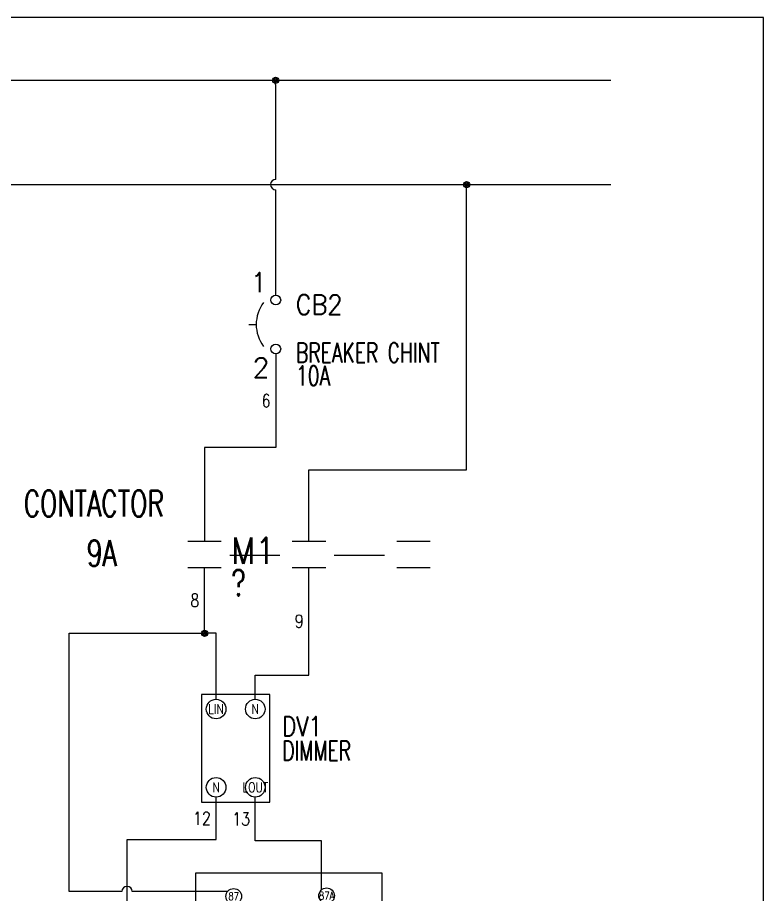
# Model space of a CAD drawing. Header units: millimetres. Extents: x 123.5 to 144.3, y 105.4 to 121.6.
# Drawn here: x 137.11 to 144.26, y 113.19 to 121.59 of the extents above; entities that cross this region are included whole.
import ezdxf
from ezdxf.enums import TextEntityAlignment as Align

# ---------------------------------------------------------------- set-up
doc = ezdxf.new("R2010")
doc.units = ezdxf.units.MM
doc.linetypes.add('HIDDEN2', pattern=[0.1875, 0.125, -0.0625])
for name, color, linetype in [('BLK_12AWG', 7, 'Continuous'), ('DESC', 250, 'Continuous'), ('DESCCHILD', 20, 'Continuous'), ('LINK', 9, 'Continuous'), ('SYMS', 7, 'Continuous'), ('TAGS', 250, 'Continuous'), ('TERMS', 250, 'Continuous'), ('WIRES', 7, 'Continuous'), ('XREFCHILD', 134, 'Continuous')]:
    doc.layers.add(name, color=color, linetype=linetype)
doc.layers.add('WIRENO', color=7, linetype='Continuous', true_color=0x000000)
doc.styles.add('WD', font='romans.shx')

# ---------------------------------------------------------------- blocks, each defined once
blk = doc.blocks.new('VCB1')
at = {"linetype": 'HIDDEN2'}
blk.add_line((-0.1712, 0), (-0.125, 0), dxfattribs=at)
for centre in [(0, 0.1562), (0, -0.1562)]:
    blk.add_circle(centre, 0.0312)
blk.add_arc((0.1094, 0), 0.2344, 143.1301, 216.8699)
at = {"style": 'WD'}
for tag, p, width in [('INST', (0.2188, 0.3883), 0.7), ('LOC', (0.2188, 0.2188), 0.7), ('TAG1', (0.1269, 0.0644), 0.9), ('XREF', (0.1287, -0.09), 0.7), ('DESC1', (0.1287, -0.242), 0.7), ('DESC2', (0.1287, -0.3893), 0.7)]:
    blk.add_attdef(tag, p, '', height=0.125, dxfattribs=dict(at, width=width))
at = {"linetype": 'Continuous', "style": 'WD'}
for tag, height, flags, p in [('TERM01', 0.125, 8, (-0.055, 0.2066)), ('MFG', 0.01, 9, (-0.1421, -0.0881)), ('CAT', 0.01, 9, (-0.1421, -0.0731))]:
    blk.add_attdef(tag, text='', height=height, dxfattribs=dict(at, flags=flags)).set_placement(p, align=Align.RIGHT)
at = {"style": 'WD', "width": 0.7}
blk.add_attdef('RATING1', text='', height=0.125, dxfattribs=at).set_placement((-0.1875, 0.0625), align=Align.RIGHT)
at = {"color": 7, "style": 'WD', "flags": 1}
for tag, p in [('X2TERM01', (0, 0.1875)), ('X8TERM02', (0, -0.1875))]:
    blk.add_attdef(tag, p, '', height=0.0125, dxfattribs=at)
at = {"color": 7, "style": 'WD'}
for tag, p in [('X4LINK', (-0.25, 0)), ('X1LINK', (0, 0))]:
    blk.add_attdef(tag, p, '', height=0.01, dxfattribs=at)
at = {"style": 'WD', "flags": 9}
for tag, p in [('FAMILY', (-0.1421, -0.0365)), ('CONTACT', (-0.1288, -0.1291))]:
    blk.add_attdef(tag, text='', height=0.01, dxfattribs=at).set_placement(p, align=Align.RIGHT)
at = {"linetype": 'Continuous', "style": 'WD', "flags": 9}
blk.add_attdef('ASSYCODE', text='', height=0.01, dxfattribs=at).set_placement((-0.1533, -0.1061), align=Align.CENTER)
at = {"linetype": 'Continuous', "style": 'WD', "flags": 8}
blk.add_attdef('TERM02', text='', height=0.125, dxfattribs=at).set_placement((-0.0407, -0.2134), align=Align.TOP_RIGHT)
blk = doc.blocks.new('WDDOT')
for radius in [0.03, 0.0187, 0.00929]:
    blk.add_circle((0, 0), radius)
blk = doc.blocks.new('VMS21')
at = {"linetype": 'Continuous'}
for p, q in [((-0.08, 0.0625), (0.08, 0.0625)), ((-0.08, -0.0625), (0.08, -0.0625))]:
    blk.add_line(p, q, dxfattribs=at)
at = {"style": 'WD'}
for tag, p, width in [('INST', (0.125, 0.2808), 0.7), ('LOC', (0.125, 0.1113), 0.7), ('TAG2', (0.1269, -0.045), 0.9), ('XREF', (0.1287, -0.1994), 0.7), ('DESC1', (0.1287, -0.3514), 0.7), ('DESC2', (0.1287, -0.5076), 0.7), ('DESC3', (0.1287, -0.6639), 0.7)]:
    blk.add_attdef(tag, p, '', height=0.125, dxfattribs=dict(at, width=width))
at = {"linetype": 'Continuous', "style": 'WD', "width": 0.9, "flags": 8}
blk.add_attdef('TERM01', text='', height=0.125, dxfattribs=at).set_placement((-0.0312, 0.125), align=Align.RIGHT)
at = {"color": 7, "style": 'WD', "flags": 1}
for tag, p in [('X2TERM01', (0, 0.0625)), ('X8TERM02', (0, -0.0625))]:
    blk.add_attdef(tag, p, '', height=0.0125, dxfattribs=at)
at = {"style": 'WD'}
for tag, p, flags in [('FAMILY', (-0.1808, 0.0031), 9), ('CONTACT', (-0.1808, -0.0135), 1)]:
    blk.add_attdef(tag, p, '', height=0.01, dxfattribs=dict(at, flags=flags))
at = {"color": 7, "style": 'WD'}
for tag, p in [('X4LINK', (-0.1406, 0)), ('X1LINK', (0.125, 0))]:
    blk.add_attdef(tag, p, '', height=0.01, dxfattribs=at)
at = {"linetype": 'Continuous', "style": 'WD', "width": 0.9, "flags": 8}
blk.add_attdef('TERM02', text='', height=0.125, dxfattribs=at).set_placement((-0.0312, -0.125), align=Align.TOP_RIGHT)
blk = doc.blocks.new('WD_WNV')
at = {"style": 'WD', "flags": 1}
for tag, p in [('W01USER', (-0.0625, 0.0938)), ('W02USER', (-0.0625, 0.0859)), ('W03USER', (-0.0625, 0.0781)), ('W04USER', (-0.0625, 0.0703)), ('W05USER', (-0.0625, 0.0625)), ('W06USER', (-0.0625, 0.0547)), ('W07USER', (-0.0625, 0.0469)), ('W08USER', (-0.0625, 0.0391)), ('W09USER', (-0.0625, 0.0312)), ('W10USER', (-0.0625, 0.0234))]:
    blk.add_attdef(tag, text='', height=0.005, dxfattribs=at).set_placement(p, align=Align.CENTER)
at = {"linetype": 'Continuous', "style": 'WD', "width": 0.8}
blk.add_attdef('WIRENO', text='', height=0.125, dxfattribs=at).set_placement((-0.05, 0), align=Align.MIDDLE_RIGHT)
blk = doc.blocks.new('VCR21T')
for p, q in [((0, 0.0938), (0, 0.0625)), ((0, -0.0625), (0, -0.0938))]:
    blk.add_line(p, q)
at = {"linetype": 'Continuous'}
for p, q in [((-0.08, 0.0625), (0.08, 0.0625)), ((-0.08, -0.0625), (0.08, -0.0625))]:
    blk.add_line(p, q, dxfattribs=at)
for centre in [(0, 0.1562), (0, -0.1562)]:
    blk.add_circle(centre, 0.0625)
at = {"style": 'WD'}
for tag, p, width in [('INST', (0.125, 0.3258), 0.7), ('LOC', (0.125, 0.1562), 0.7), ('TAG2', (0.1269, -0.045), 0.9), ('XREF', (0.1287, -0.1994), 0.7), ('DESC1', (0.1287, -0.3514), 0.7), ('DESC2', (0.1287, -0.4987), 0.7), ('DESC3', (0.1287, -0.646), 0.7)]:
    blk.add_attdef(tag, p, '', height=0.125, dxfattribs=dict(at, width=width))
for tag, p, height, flags in [('X2TERM01', (0, 0.2188), 0.0125, 1), ('FAMILY', (-0.1808, 0.0031), 0.01, 9), ('CONTACT', (-0.1808, -0.0135), 0.01, 1), ('X8TERM02', (0, -0.2188), 0.0125, 1)]:
    blk.add_attdef(tag, p, '', height=height, dxfattribs=dict(at, flags=flags))
at = {"linetype": 'Continuous', "style": 'WD', "width": 0.8, "flags": 8}
for tag, p in [('TERM01', (0, 0.1562)), ('TERM02', (0, -0.1562))]:
    blk.add_attdef(tag, text='', height=0.0625, dxfattribs=at).set_placement(p, align=Align.MIDDLE_CENTER)
at = {"color": 7, "style": 'WD'}
for tag, p in [('X4LINK', (-0.1406, 0)), ('X1LINK', (0.125, 0))]:
    blk.add_attdef(tag, p, '', height=0.01, dxfattribs=at)
blk = doc.blocks.new('VCR22T')
at = {"linetype": 'Continuous'}
for p, q in [((-0.0687, 0.0859), (0.0687, -0.0859)), ((-0.08, 0.0625), (0.08, 0.0625)), ((-0.08, -0.0625), (0.08, -0.0625))]:
    blk.add_line(p, q, dxfattribs=at)
for p, q in [((0, 0.0938), (0, 0.0625)), ((0, -0.0625), (0, -0.0938))]:
    blk.add_line(p, q)
for centre in [(0, 0.1562), (0, -0.1562)]:
    blk.add_circle(centre, 0.0625)
at = {"style": 'WD'}
for tag, p, width in [('INST', (0.125, 0.3258), 0.7), ('LOC', (0.125, 0.1562), 0.7), ('TAG2', (0.1269, -0.045), 0.9), ('XREF', (0.1287, -0.1994), 0.7), ('DESC1', (0.1287, -0.3514), 0.7), ('DESC2', (0.1287, -0.4987), 0.7), ('DESC3', (0.1287, -0.646), 0.7)]:
    blk.add_attdef(tag, p, '', height=0.125, dxfattribs=dict(at, width=width))
for tag, p, height, flags in [('X2TERM01', (0, 0.2188), 0.0125, 1), ('FAMILY', (-0.1808, 0.0031), 0.01, 9), ('CONTACT', (-0.1808, -0.0135), 0.01, 1), ('X8TERM02', (0, -0.2188), 0.0125, 1)]:
    blk.add_attdef(tag, p, '', height=height, dxfattribs=dict(at, flags=flags))
at = {"linetype": 'Continuous', "style": 'WD', "width": 0.8, "flags": 8}
for tag, p in [('TERM01', (0, 0.1562)), ('TERM02', (0, -0.1562))]:
    blk.add_attdef(tag, text='', height=0.0625, dxfattribs=at).set_placement(p, align=Align.MIDDLE_CENTER)
at = {"color": 7, "style": 'WD'}
for tag, p in [('X4LINK', (-0.1406, 0)), ('X1LINK', (0.125, 0))]:
    blk.add_attdef(tag, p, '', height=0.01, dxfattribs=at)
blk = doc.blocks.new('rele')
at = {"layer": 'DESC'}
blk.add_lwpolyline([(136.6544, 114.667), (138.1382, 114.667), (138.1382, 114.0068), (136.6544, 114.0068)], close=True, dxfattribs=at)
at = {"layer": 'LINK'}
blk.add_lwpolyline([(137.0797, 114.3228), (137.5597, 114.3228)], dxfattribs=at)
at = {"layer": 'WIRES'}
for p, q in [((136.9565, 114.103), (136.9565, 114.127)), ((136.9565, 114.127), (137.6979, 114.127)), ((137.6979, 114.127), (137.6979, 114.1079))]:
    blk.add_line(p, q, dxfattribs=at)
at = {"layer": 'SYMS'}
ref = blk.add_blockref('VCR21T', (136.9565, 114.3217), dxfattribs=at)
ref.add_attrib('TERM02', '30', dxfattribs={"layer": 'TERMS', "linetype": 'Continuous', "height": 0.0625, "style": 'WD', "width": 0.8, "flags": 8}).set_placement((136.9565, 114.1655), align=Align.MIDDLE_CENTER)
ref.add_attrib('TERM01', '87', dxfattribs={"layer": 'TERMS', "linetype": 'Continuous', "height": 0.0625, "style": 'WD', "width": 0.8, "flags": 8}).set_placement((136.9565, 114.478), align=Align.MIDDLE_CENTER)
ref = blk.add_blockref('VCR22T', (137.6979, 114.3266), dxfattribs=at)
ref.add_attrib('TAG2', 'CR1', (137.8249, 114.2816), dxfattribs={"layer": 'TAGS', "height": 0.125, "style": 'WD', "width": 0.9})
ref.add_attrib('TERM02', '30', dxfattribs={"layer": 'TERMS', "linetype": 'Continuous', "height": 0.0625, "style": 'WD', "width": 0.8, "flags": 8}).set_placement((137.6979, 114.1704), align=Align.MIDDLE_CENTER)
ref.add_attrib('TERM01', '87A', dxfattribs={"layer": 'TERMS', "linetype": 'Continuous', "height": 0.0625, "style": 'WD', "width": 0.8, "flags": 8}).set_placement((137.6979, 114.4829), align=Align.MIDDLE_CENTER)
blk = doc.blocks.new('VDV1TFL')
for p, q in [((-0.3438, 0.3438), (-0.3438, -0.3438)), ((0.0938, 0.3438), (-0.3438, 0.3438)), ((0.0938, -0.3438), (0.0938, 0.3438)), ((-0.3438, -0.3438), (0.0938, -0.3438))]:
    blk.add_line(p, q)
for centre in [(-0.25, 0.25), (0, 0.25), (-0.25, -0.25), (0, -0.25)]:
    blk.add_circle(centre, 0.0625)
at = {"style": 'WD', "width": 0.7}
for tag, p in [('INST', (-0.1195, 0.5446)), ('LOC', (-0.1195, 0.375)), ('RATING2', (-0.125, -0.1562))]:
    blk.add_attdef(tag, text='', height=0.125, dxfattribs=at).set_placement(p, align=Align.CENTER)
at = {"linetype": 'Continuous', "style": 'WD', "width": 0.8, "flags": 8}
for tag, p in [('TERM04', (-0.25, 0.25)), ('TERM02', (0, 0.25)), ('TERM03', (-0.25, -0.25)), ('TERM01', (0, -0.25))]:
    blk.add_attdef(tag, text='', height=0.0625, dxfattribs=at).set_placement(p, align=Align.MIDDLE)
at = {"style": 'WD', "flags": 1}
for tag, p in [('X2TERM04', (-0.25, 0.3125)), ('X2TERM02', (0, 0.3125)), ('X4TERM04', (-0.3125, 0.25)), ('X1TERM02', (0.0625, 0.25)), ('X4TERM03', (-0.3125, -0.25)), ('X1TERM01', (0.0625, -0.25)), ('X8TERM03', (-0.25, -0.3125)), ('X8TERM01', (0, -0.3125))]:
    blk.add_attdef(tag, p, '', height=0.0125, dxfattribs=at)
at = {"style": 'WD'}
for tag, p, width in [('TAG1', (0.1719, 0.0774), 0.8), ('DESC1', (0.1719, -0.0789), 0.7), ('DESC2', (0.1719, -0.2351), 0.7), ('XREF', (0.1719, -0.3914), 0.7)]:
    blk.add_attdef(tag, p, '', height=0.125, dxfattribs=dict(at, width=width))
at = {"style": 'WD', "width": 0.7}
blk.add_attdef('RATING1', text='', height=0.125, dxfattribs=at).set_placement((-0.125, 0.0625), align=Align.MIDDLE)
at = {"style": 'WD', "flags": 9}
blk.add_attdef('FAMILY', text='', height=0.01, dxfattribs=at).set_placement((-0.1303, -0.0802), align=Align.CENTER)
at = {"linetype": 'Continuous', "style": 'WD', "flags": 1}
for tag, p in [('MFG', (-0.125, -0.1096)), ('CAT', (-0.125, -0.0907))]:
    blk.add_attdef(tag, text='', height=0.01, dxfattribs=at).set_placement(p, align=Align.MIDDLE)
at = {"linetype": 'Continuous', "style": 'WD', "flags": 9}
blk.add_attdef('ASSYCODE', text='', height=0.01, dxfattribs=at).set_placement((-0.125, -0.125), align=Align.CENTER)

msp = doc.modelspace()

# ---------------------------------------------------------------- linework, layer by layer
at = {"color": 7, "linetype": 'Continuous'}
for p, q in [((144.2555, 121.5905), (123.5055, 121.5905)), ((144.2555, 105.4055), (144.2555, 121.5905))]:
    msp.add_line(p, q, dxfattribs=at)
at = {"layer": 'BLK_12AWG'}
for p, q in [((124.4182, 120.99), (142.7932, 120.99)), ((139.584, 120.9487), (139.584, 120.99)), ((139.5858, 120.04), (139.5858, 120.9487)), ((124.4182, 119.99), (142.7932, 119.99)), ((141.4131, 117.2563), (141.4131, 119.99)), ((139.5858, 118.9313), (139.5858, 119.94)), ((139.9037, 116.5733), (139.9037, 117.2563)), ((139.9037, 117.2563), (141.4131, 117.2563))]:
    msp.add_line(p, q, dxfattribs=at)
msp.add_arc((139.5858, 119.99), 0.05, 90, 270, dxfattribs=at)
at = {"layer": 'LINK'}
for points in [[(139.1452, 116.4388), (139.6252, 116.4388)], [(140.1452, 116.4388), (140.6252, 116.4388)]]:
    msp.add_lwpolyline(points, dxfattribs=at)
at = {"layer": 'WIRES'}
for p, q in [((139.5858, 118.3688), (139.5858, 117.471)), ((139.5858, 117.471), (138.9037, 117.471)), ((138.9037, 117.471), (138.9037, 116.5733)), ((138.9037, 115.6914), (138.9037, 116.3233)), ((139.9037, 115.2914), (139.9037, 116.3233)), ((137.6071, 113.2166), (137.6071, 115.6914)), ((137.6071, 115.6914), (138.9037, 115.6914)), ((139.0144, 115.6914), (138.9037, 115.6914)), ((139.0144, 115.0596), (139.0144, 115.6914)), ((139.3894, 115.0596), (139.3894, 115.2914)), ((139.3894, 115.2914), (139.9037, 115.2914)), ((139.0144, 113.7154), (139.0144, 114.1221)), ((139.3894, 113.7044), (139.3894, 114.1221)), ((138.1613, 109.8174), (138.1613, 113.7154)), ((138.1613, 113.7154), (139.0144, 113.7154)), ((140.0239, 113.7044), (139.3894, 113.7044)), ((140.0239, 113.2344), (140.0239, 113.7044)), ((138.1113, 113.2166), (137.6071, 113.2166)), ((139.1229, 113.2166), (138.2113, 113.2166))]:
    msp.add_line(p, q, dxfattribs=at)
msp.add_arc((138.1613, 113.2166), 0.05, 0, 180, dxfattribs=at)

# ---------------------------------------------------------------- block references
at = {"layer": 'DESC', "xscale": 1.2, "yscale": 1.2, "zscale": 1.2}
msp.add_blockref('rele', (-25.165, -24.2022), dxfattribs=at)
at = {"layer": 'SYMS'}
for p in [(139.584, 120.99), (141.4131, 119.99), (138.9037, 115.6914)]:
    msp.add_blockref('WDDOT', p, dxfattribs=at)
ref = msp.add_blockref('VCB1', (139.5858, 118.6501), dxfattribs=dict(at, xscale=1.5, yscale=1.5, zscale=1.5))
ref.add_attrib('DESC2', '10A', (139.7788, 118.0661), dxfattribs={"layer": 'DESC', "height": 0.1875, "style": 'WD', "width": 0.7})
ref.add_attrib('DESC1', 'BREAKER CHINT', (139.7788, 118.2871), dxfattribs={"layer": 'DESC', "height": 0.1875, "style": 'WD', "width": 0.7})
ref.add_attrib('TAG1', 'CB2', (139.7762, 118.7466), dxfattribs={"layer": 'TAGS', "height": 0.1875, "style": 'WD', "width": 0.9})
ref.add_attrib('TERM02', '2', dxfattribs={"layer": 'TERMS', "linetype": 'Continuous', "height": 0.1875, "style": 'WD', "flags": 8}).set_placement((139.5247, 118.3299), align=Align.TOP_RIGHT)
ref.add_attrib('TERM01', '1', dxfattribs={"layer": 'TERMS', "linetype": 'Continuous', "height": 0.1875, "style": 'WD', "flags": 8}).set_placement((139.5033, 118.96), align=Align.RIGHT)
ref = msp.add_blockref('VMS21', (138.9037, 116.4483), dxfattribs=dict(at, xscale=2, yscale=2, zscale=2))
ref.add_attrib('XREF', '?', (139.1611, 116.0495), dxfattribs={"layer": 'XREFCHILD', "height": 0.25, "style": 'WD', "width": 0.7})
ref.add_attrib('DESC2', '9A', (137.7765, 116.3349), dxfattribs={"layer": 'DESCCHILD', "height": 0.25, "style": 'WD', "width": 0.7})
ref.add_attrib('DESC1', 'CONTACTOR', (137.1715, 116.8098), dxfattribs={"layer": 'DESCCHILD', "height": 0.25, "style": 'WD', "width": 0.7})
ref.add_attrib('TAG2', 'M1', (139.1575, 116.3583), dxfattribs={"layer": 'TAGS', "height": 0.25, "style": 'WD', "width": 0.9})
at = {"layer": 'SYMS', "xscale": 2, "yscale": 2, "zscale": 2}
for p in [(139.9037, 116.4483), (140.9037, 116.4483)]:
    msp.add_blockref('VMS21', p, dxfattribs=at)
at = {"layer": 'SYMS'}
ref = msp.add_blockref('VDV1TFL', (139.3894, 114.5908), dxfattribs=dict(at, xscale=1.5, yscale=1.5, zscale=1.5))
ref.add_attrib('TERM03', 'N', dxfattribs={"layer": 'TERMS', "linetype": 'Continuous', "height": 0.0938, "style": 'WD', "width": 0.8, "flags": 8}).set_placement((139.0144, 114.2158), align=Align.MIDDLE)
ref.add_attrib('DESC1', 'DIMMER', (139.6472, 114.4725), dxfattribs={"layer": 'DESC', "height": 0.1875, "style": 'WD', "width": 0.7})
ref.add_attrib('TERM04', 'LIN', dxfattribs={"layer": 'TERMS', "linetype": 'Continuous', "height": 0.09375, "style": 'WD', "width": 0.8, "flags": 8}).set_placement((139.0144, 114.9658), align=Align.MIDDLE)
ref.add_attrib('TERM02', 'N', dxfattribs={"layer": 'TERMS', "linetype": 'Continuous', "height": 0.0938, "style": 'WD', "width": 0.8, "flags": 8}).set_placement((139.3894, 114.9658), align=Align.MIDDLE)
ref.add_attrib('TERM01', 'LOUT', dxfattribs={"layer": 'TERMS', "linetype": 'Continuous', "height": 0.09375, "style": 'WD', "width": 0.8, "flags": 8}).set_placement((139.3894, 114.2158), align=Align.MIDDLE)
ref.add_attrib('TAG1', 'DV1', (139.6472, 114.7069), dxfattribs={"layer": 'TAGS', "height": 0.1875, "style": 'WD', "width": 0.8})
at = {"layer": 'WIRENO'}
ref = msp.add_blockref('WD_WNV', (139.5858, 117.9199), dxfattribs=at)
ref.add_attrib('WIRENO', '6', dxfattribs={"linetype": 'Continuous', "height": 0.125, "style": 'WD', "width": 0.8}).set_placement((139.5358, 117.9199), align=Align.MIDDLE_RIGHT)
ref = msp.add_blockref('WD_WNV', (138.9037, 116.0074), dxfattribs=at)
ref.add_attrib('WIRENO', '8', dxfattribs={"linetype": 'Continuous', "height": 0.125, "style": 'WD', "width": 0.8}).set_placement((138.8537, 116.0074), align=Align.MIDDLE_RIGHT)
ref = msp.add_blockref('WD_WNV', (139.9037, 115.8074), dxfattribs=at)
ref.add_attrib('WIRENO', '9', dxfattribs={"linetype": 'Continuous', "height": 0.125, "style": 'WD', "width": 0.8}).set_placement((139.8537, 115.8074), align=Align.MIDDLE_RIGHT)
ref = msp.add_blockref('WD_WNV', (139.0144, 113.9187), dxfattribs=at)
ref.add_attrib('WIRENO', '12', dxfattribs={"linetype": 'Continuous', "height": 0.125, "style": 'WD', "width": 0.8}).set_placement((138.9644, 113.9187), align=Align.MIDDLE_RIGHT)
ref = msp.add_blockref('WD_WNV', (139.3894, 113.9132), dxfattribs=at)
ref.add_attrib('WIRENO', '13', dxfattribs={"linetype": 'Continuous', "height": 0.125, "style": 'WD', "width": 0.8}).set_placement((139.3394, 113.9132), align=Align.MIDDLE_RIGHT)

doc.saveas('drawing.dxf')
